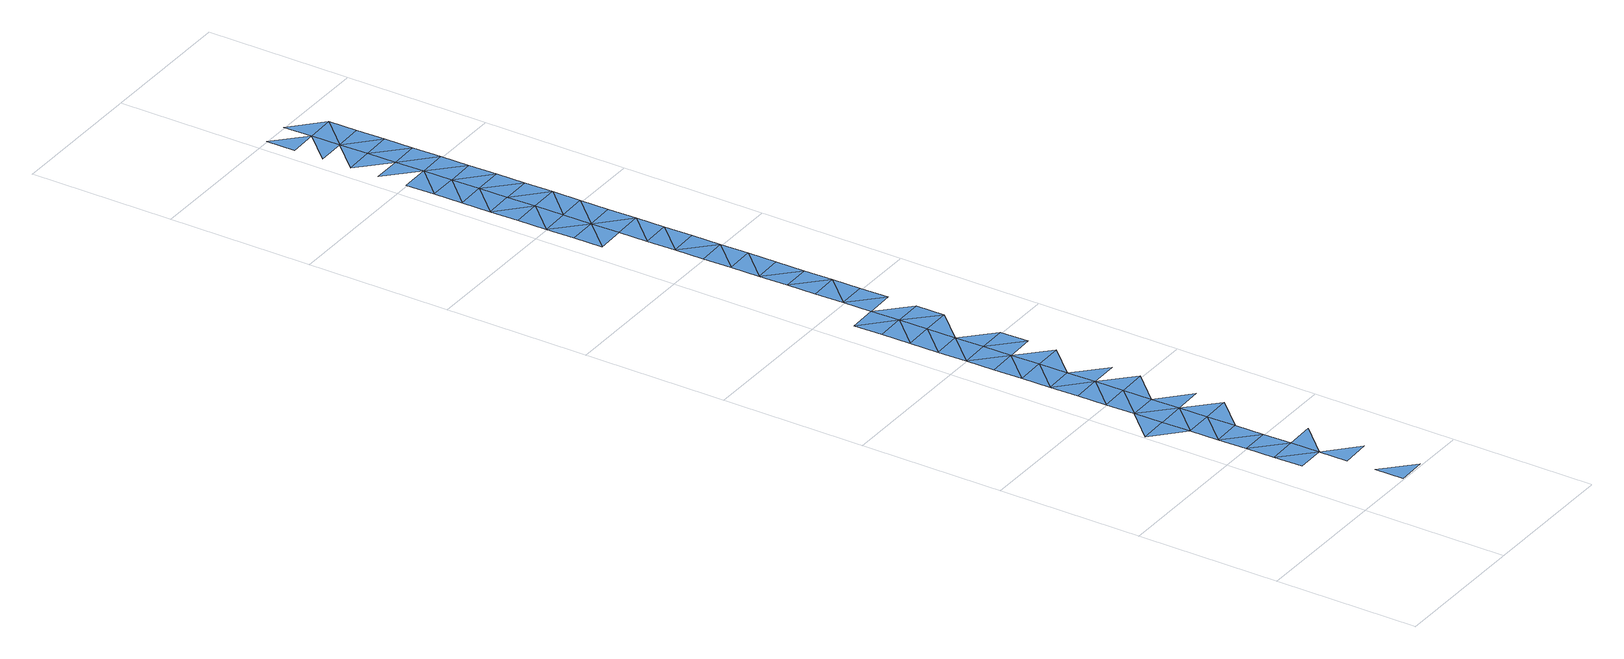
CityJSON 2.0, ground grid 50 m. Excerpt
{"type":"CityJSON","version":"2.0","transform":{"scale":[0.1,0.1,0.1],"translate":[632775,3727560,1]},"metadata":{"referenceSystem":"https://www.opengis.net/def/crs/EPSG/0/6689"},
"CityObjects":{
"waterbody1":{"type":"WaterBody","attributes":{"name":"福岡県津波浸水想定図","class":"1140","function":"2","WaterBodyTsunamiRiskAttribute.description":"1","WaterBodyTsunamiRiskAttribute.rank":"3"},"geometry":[{"type":"MultiSurface","lod":"1","boundaries":[[[0,1,2]],[[3,4,5]],[[6,7,8]],[[9,10,7]],[[11,5,4]],[[6,12,7]],[[3,13,4]],[[11,14,15]],[[16,14,11]],[[14,17,15]],[[10,18,13]],[[11,4,16]],[[9,18,10]],[[7,12,9]],[[13,18,4]],[[17,19,20]],[[18,21,4]],[[22,23,20]],[[17,14,24]],[[19,17,24]],[[16,4,25]],[[16,26,14]],[[25,26,16]],[[26,24,14]],[[4,21,25]],[[20,19,22]],[[27,23,28]],[[29,19,24]],[[23,22,28]],[[28,30,31]],[[24,26,29]],[[29,32,19]],[[30,33,34]]]}]},
"waterbody2":{"type":"WaterBody","attributes":{"name":"福岡県津波浸水想定図","class":"1140","function":"2","WaterBodyTsunamiRiskAttribute.description":"1","WaterBodyTsunamiRiskAttribute.rank":"2"},"geometry":[{"type":"MultiSurface","lod":"1","boundaries":[[[35,36,37]],[[37,38,35]],[[39,40,41]],[[42,43,37]],[[39,41,44]],[[45,44,46]],[[45,47,48]],[[46,47,45]],[[44,49,46]],[[48,47,50]],[[51,52,50]],[[50,47,53]],[[51,54,52]],[[50,53,51]],[[55,52,54]],[[56,57,58]],[[59,57,56]],[[60,54,51]],[[51,53,60]],[[61,58,62]],[[61,63,64]],[[63,65,64]],[[58,57,62]],[[61,62,63]],[[63,66,65]],[[63,67,66]],[[68,69,66]],[[70,71,72]],[[69,68,73]],[[72,69,70]],[[70,69,73]],[[74,75,71]],[[70,74,71]],[[76,77,75]],[[75,74,78]],[[76,75,78]],[[8,77,6]],[[77,76,6]],[[19,32,22]],[[79,28,22]],[[22,32,79]],[[34,33,80]],[[30,28,81]],[[81,28,79]],[[82,83,84]],[[81,85,30]],[[86,80,84]]]}]},
"waterbody3":{"type":"WaterBody","attributes":{"name":"福岡県津波浸水想定図","class":"1140","function":"2","WaterBodyTsunamiRiskAttribute.description":"1","WaterBodyTsunamiRiskAttribute.rank":"1"},"geometry":[{"type":"MultiSurface","lod":"1","boundaries":[[[38,87,35]],[[88,89,87]],[[90,40,89]],[[87,38,88]],[[91,38,37]],[[89,88,92]],[[90,89,92]],[[93,44,41]],[[41,40,93]],[[93,40,90]],[[94,90,92]],[[44,93,49]],[[90,94,93]],[[95,49,93]],[[96,47,46]],[[46,49,96]],[[54,56,55]],[[97,53,47]],[[59,56,54]],[[98,59,54]],[[59,99,57]],[[98,99,59]],[[57,100,62]],[[62,100,63]],[[100,67,63]],[[30,85,33]],[[85,101,33]],[[80,33,101]],[[102,103,84]],[[80,101,104]],[[84,80,102]],[[80,104,102]]]}]}
},
"vertices":[
[325,8,8],[223,106,9],[225,6,8],[71,2804,8],[169,2906,8],[69,2904,8],[277,2508,8],[175,2606,8],[177,2506,8],[273,2708,8],[173,2706,8],[67,3004,8],[275,2608,8],[171,2806,8],[165,3106,8],[65,3104,8],[167,3006,8],[63,3204,8],[271,2808,8],[161,3306,8],[61,3304,8],[269,2908,8],[160,3405,8],[60,3404,8],[163,3206,8],[267,3008,8],[265,3107,9],[58,3504,8],[158,3505,8],[263,3207,9],[156,3605,8],[56,3604,8],[261,3307,9],[154,3705,8],[54,3703,8],
[118,404,8],[120,304,8],[220,306,8],[218,406,8],[10,802,8],[112,704,8],[110,804,8],[221,206,8],[321,208,9],[108,904,8],[106,1004,8],[206,1006,8],[204,1106,8],[104,1104,8],[208,906,8],[102,1204,8],[200,1306,8],[100,1304,8],[202,1206,8],[198,1406,8],[98,1404,8],[96,1504,8],[194,1606,8],[94,1604,8],[196,1506,8],[300,1308,8],[92,1704,8],[192,1706,8],[191,1806,8],[90,1804,8],[89,1904,8],[189,1906,8],[290,1808,8],[289,1908,8],[187,2006,8],[285,2108,8],[183,2206,8],[185,2106,8],[287,2008,8],[283,2208,8],[181,2306,8],[279,2408,8],[179,2406,8],[281,2308,8],[259,3407,8],[152,3805,8],[258,3507,8],[48,4003,8],[50,3903,8],[150,3905,8],[256,3607,8],[52,3803,8],
[116,504,8],[216,506,8],[114,604,8],[212,706,8],[318,408,8],[214,606,8],[210,806,8],[312,708,8],[310,808,8],[306,1008,8],[304,1108,8],[298,1408,8],[296,1508,8],[292,1708,8],[254,3707,8],[250,3907,8],[148,4005,8],[252,3807,8]
]}
